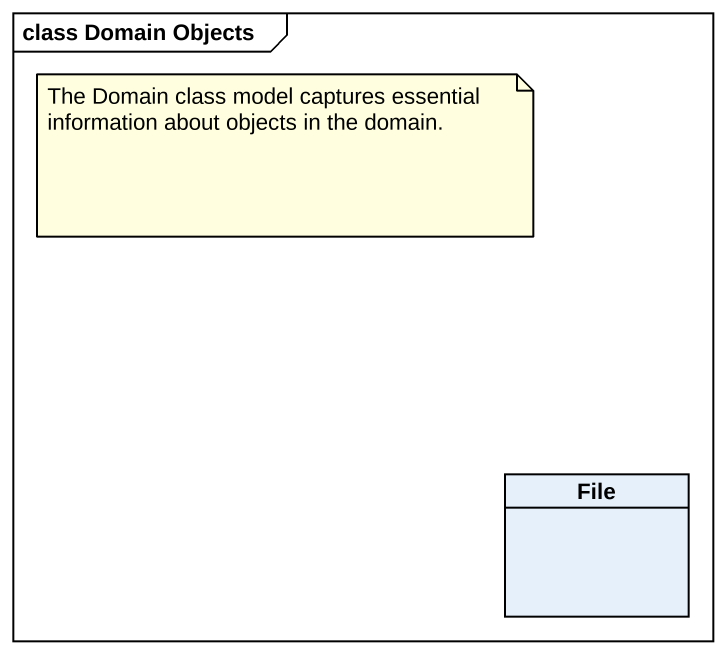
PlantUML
@startuml
mainframe class Domain Objects
hide circle
hide empty members
class "File" as File_
note as N1
  The Domain class model captures essential information about objects in the domain.
end note
@enduml
